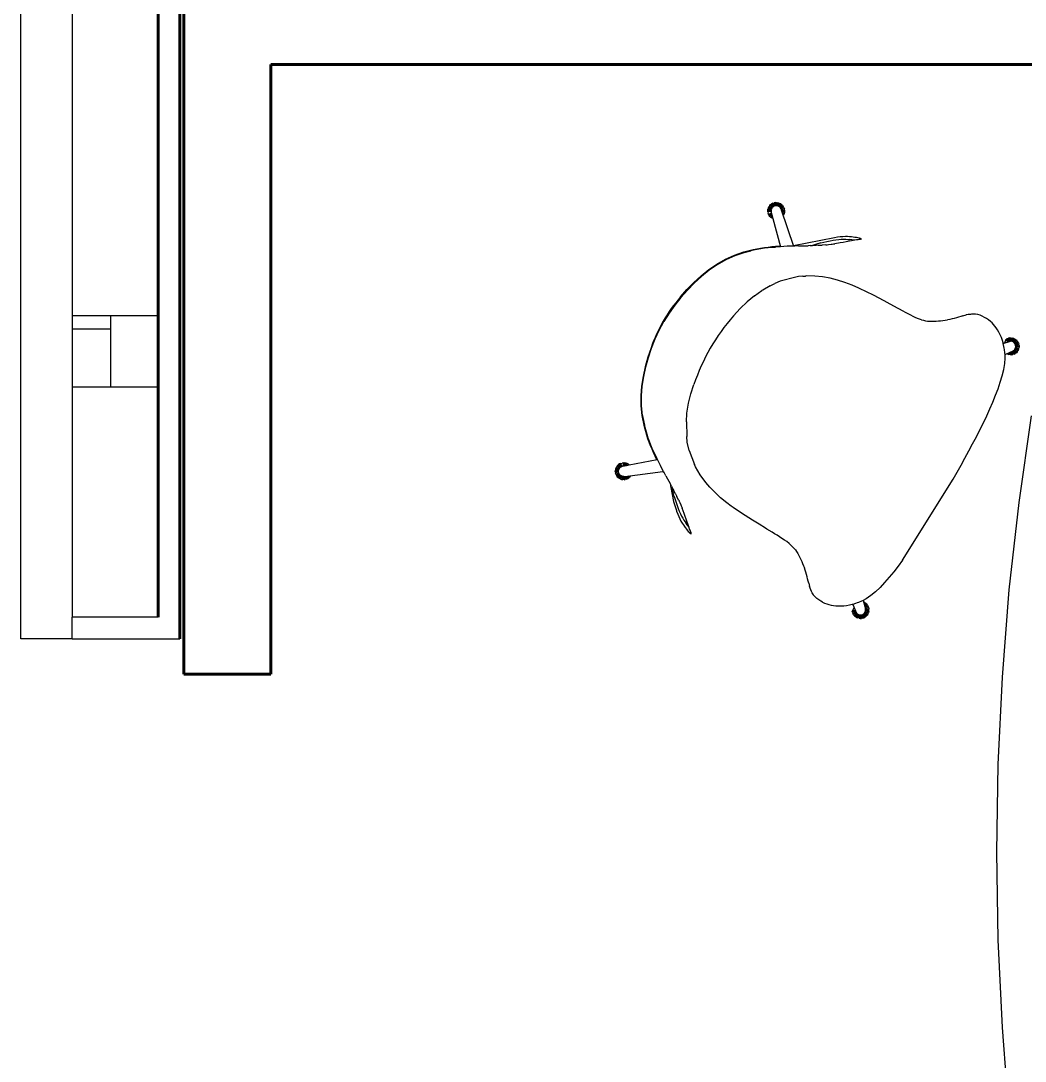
# Model space of a CAD drawing. Header units: metres. Extents: x 54.3 to 102.1, y 17 to 45.8.
# Drawn here: x 60.29 to 62.021, y 27.638 to 29.43 of the extents above; entities that cross this region are included whole.
import ezdxf

# ---------------------------------------------------------------- set-up
doc = ezdxf.new("R2010")
doc.units = ezdxf.units.M
doc.layers.add('A-WALL', color=6, linetype='Continuous', lineweight=60)

msp = doc.modelspace()

# ---------------------------------------------------------------- linework, layer by layer
for p, q in [((60.2902, 28.3657), (60.2902, 31.1703)), ((60.379, 30.664), (60.379, 28.9215)), ((61.5806, 29.1116), (61.5821, 29.1132)), ((61.5821, 29.1132), (61.584, 29.1146)), ((61.5859, 29.1091), (61.5821, 29.1132)), ((61.586, 29.1157), (61.584, 29.1146)), ((61.587, 29.1099), (61.584, 29.1146)), ((61.586, 29.1157), (61.5881, 29.1165)), ((61.5882, 29.1106), (61.586, 29.1157)), ((61.5903, 29.1169), (61.5881, 29.1165)), ((61.5895, 29.1111), (61.5881, 29.1165)), ((61.5903, 29.1169), (61.5926, 29.1169)), ((61.5909, 29.1113), (61.5903, 29.1169)), ((61.5923, 29.1114), (61.5926, 29.1169)), ((61.5926, 29.1169), (61.5949, 29.1166)), ((61.5937, 29.1112), (61.5949, 29.1166)), ((61.5971, 29.116), (61.5949, 29.1166)), ((61.595, 29.1108), (61.5971, 29.116)), ((61.5991, 29.115), (61.5963, 29.1102)), ((61.5971, 29.116), (61.5991, 29.115)), ((61.5975, 29.1094), (61.601, 29.1137)), ((61.5985, 29.1084), (61.6026, 29.1122)), ((61.601, 29.1137), (61.5991, 29.115)), ((61.601, 29.1137), (61.6026, 29.1122)), ((61.6026, 29.1122), (61.604, 29.1103)), ((61.5774, 29.1032), (61.5777, 29.1055)), ((61.5774, 29.1009), (61.5774, 29.1032)), ((61.5829, 29.1029), (61.5774, 29.1032)), ((61.583, 29.1015), (61.5774, 29.1009)), ((61.5774, 29.1009), (61.5778, 29.0987)), ((61.5783, 29.1076), (61.5777, 29.1055)), ((61.5831, 29.1043), (61.5777, 29.1055)), ((61.5786, 29.0965), (61.5778, 29.0987)), ((61.5783, 29.1076), (61.5793, 29.1097)), ((61.5835, 29.1056), (61.5783, 29.1076)), ((61.5835, 29.0987), (61.5786, 29.0965)), ((61.5786, 29.0965), (61.5797, 29.0945)), ((61.5806, 29.1116), (61.5793, 29.1097)), ((61.5841, 29.1069), (61.5793, 29.1097)), ((61.5839, 29.0973), (61.5797, 29.0945)), ((61.5811, 29.0927), (61.5797, 29.0945)), ((61.5849, 29.1081), (61.5806, 29.1116)), ((61.5843, 29.0957), (61.5811, 29.0927)), ((61.5831, 29.1043), (61.5829, 29.1029)), ((61.5829, 29.1029), (61.5829, 29.1024)), ((61.5829, 29.1024), (61.5829, 29.1018)), ((61.5829, 29.1018), (61.5829, 29.1018)), ((61.5829, 29.1018), (61.583, 29.1016)), ((61.583, 29.1015), (61.583, 29.1016)), ((61.583, 29.1015), (61.583, 29.1015)), ((61.583, 29.1015), (61.583, 29.1011)), ((61.583, 29.1008), (61.583, 29.1011)), ((61.5831, 29.1005), (61.583, 29.1008)), ((61.5832, 29.1048), (61.5831, 29.1043)), ((61.5832, 29.1001), (61.5831, 29.1005)), ((61.5835, 29.1056), (61.5832, 29.1048)), ((61.5832, 29.1001), (61.5832, 29.0998)), ((61.5832, 29.0998), (61.5835, 29.0987)), ((61.5841, 29.1069), (61.5835, 29.1056)), ((61.5835, 29.0987), (61.5839, 29.0973)), ((61.5839, 29.0973), (61.5843, 29.0957)), ((61.5849, 29.1081), (61.5841, 29.1069)), ((61.5843, 29.0957), (61.5849, 29.0938)), ((61.5855, 29.1088), (61.5849, 29.1081)), ((61.5859, 29.1091), (61.5855, 29.1088)), ((61.587, 29.1099), (61.5859, 29.1091)), ((61.5874, 29.1102), (61.587, 29.1099)), ((61.5882, 29.1106), (61.5874, 29.1102)), ((61.5895, 29.1111), (61.5882, 29.1106)), ((61.5909, 29.1113), (61.5895, 29.1111)), ((61.5919, 29.1114), (61.5909, 29.1113)), ((61.5923, 29.1114), (61.5919, 29.1114)), ((61.5937, 29.1112), (61.5923, 29.1114)), ((61.5942, 29.1111), (61.5937, 29.1112)), ((61.595, 29.1108), (61.5942, 29.1111)), ((61.5963, 29.1102), (61.595, 29.1108)), ((61.5975, 29.1094), (61.5963, 29.1102)), ((61.5982, 29.1088), (61.5975, 29.1094)), ((61.5985, 29.1084), (61.5982, 29.1088)), ((61.5993, 29.1074), (61.5985, 29.1084)), ((61.5993, 29.1073), (61.604, 29.1103)), ((61.5993, 29.1073), (61.5993, 29.1074)), ((61.5994, 29.1072), (61.5993, 29.1073)), ((61.5993, 29.1073), (61.5993, 29.1073)), ((61.5994, 29.1072), (61.5995, 29.1071)), ((61.5997, 29.1069), (61.5995, 29.1071)), ((61.5997, 29.1066), (61.5997, 29.1069)), ((61.5997, 29.1066), (61.5998, 29.1066)), ((61.5998, 29.1065), (61.5998, 29.1066)), ((61.5998, 29.1064), (61.5998, 29.1065)), ((61.6, 29.1063), (61.5998, 29.1064)), ((61.6, 29.1061), (61.6051, 29.1083)), ((61.6, 29.1062), (61.6, 29.1063)), ((61.6, 29.1062), (61.6, 29.1061)), ((61.6, 29.1061), (61.6001, 29.106)), ((61.6001, 29.106), (61.6002, 29.1058)), ((61.6003, 29.1056), (61.6002, 29.1058)), ((61.6003, 29.1056), (61.6004, 29.1053)), ((61.6004, 29.1053), (61.6005, 29.105)), ((61.6005, 29.1048), (61.6059, 29.1062)), ((61.6005, 29.105), (61.6005, 29.1048)), ((61.6005, 29.1048), (61.6005, 29.1047)), ((61.6005, 29.1047), (61.6006, 29.1044)), ((61.6006, 29.1044), (61.6006, 29.1044)), ((61.6006, 29.1044), (61.6217, 29.0419)), ((61.601, 29.1034), (61.6063, 29.104)), ((61.6015, 29.1019), (61.6063, 29.1017)), ((61.602, 29.1003), (61.6061, 29.0994)), ((61.6027, 29.0983), (61.6054, 29.0972)), ((61.6036, 29.0957), (61.6044, 29.0952)), ((61.6051, 29.1083), (61.604, 29.1103)), ((61.6054, 29.0972), (61.6044, 29.0952)), ((61.6051, 29.1083), (61.6059, 29.1062)), ((61.6054, 29.0972), (61.6061, 29.0994)), ((61.6063, 29.104), (61.6059, 29.1062)), ((61.6063, 29.1017), (61.6061, 29.0994)), ((61.6063, 29.104), (61.6063, 29.1017)), ((61.5827, 29.0912), (61.5811, 29.0927)), ((61.5849, 29.0938), (61.5827, 29.0912)), ((61.5846, 29.0899), (61.5827, 29.0912)), ((61.5846, 29.0899), (61.5855, 29.0914)), ((61.5861, 29.0892), (61.5846, 29.0899)), ((61.5849, 29.0938), (61.5855, 29.0914)), ((61.5855, 29.0914), (61.5861, 29.0892)), ((61.5861, 29.0892), (61.599, 29.0408)), ((61.7023, 29.0581), (61.7068, 29.0586)), ((61.7068, 29.0586), (61.711, 29.0588)), ((61.711, 29.0588), (61.7148, 29.0588)), ((61.7148, 29.0588), (61.7183, 29.0585)), ((61.7183, 29.0585), (61.7216, 29.0582)), ((61.5779, 29.0402), (61.5843, 29.0409)), ((61.5843, 29.0409), (61.5908, 29.0415)), ((61.5908, 29.0415), (61.5987, 29.0421)), ((61.5973, 29.0407), (61.5908, 29.0398)), ((61.599, 29.0408), (61.5973, 29.0407)), ((61.6105, 29.0415), (61.599, 29.0408)), ((61.6171, 29.0417), (61.6105, 29.0415)), ((61.6217, 29.0419), (61.6171, 29.0417)), ((61.6214, 29.0429), (61.6925, 29.0567)), ((61.6237, 29.0419), (61.6217, 29.0419)), ((61.6303, 29.0421), (61.6237, 29.0419)), ((61.6303, 29.0421), (61.6434, 29.0424)), ((61.6434, 29.0424), (61.647, 29.0425)), ((61.6469, 29.0425), (61.647, 29.0425)), ((61.6504, 29.0426), (61.647, 29.0425)), ((61.6504, 29.0426), (61.6544, 29.0428)), ((61.6593, 29.0447), (61.6544, 29.0428)), ((61.6573, 29.0429), (61.6544, 29.0428)), ((61.6607, 29.0431), (61.6573, 29.0429)), ((61.6685, 29.0474), (61.6593, 29.0447)), ((61.6641, 29.0432), (61.6607, 29.0431)), ((61.6641, 29.0432), (61.671, 29.0436)), ((61.6685, 29.0474), (61.674, 29.0486)), ((61.6776, 29.0441), (61.671, 29.0436)), ((61.674, 29.0486), (61.6793, 29.0498)), ((61.6776, 29.0441), (61.6798, 29.0443)), ((61.6793, 29.0498), (61.6846, 29.0508)), ((61.6798, 29.0443), (61.682, 29.0445)), ((61.682, 29.0445), (61.6863, 29.045)), ((61.6846, 29.0508), (61.6898, 29.0518)), ((61.6863, 29.045), (61.6884, 29.0452)), ((61.6884, 29.0452), (61.6906, 29.0455)), ((61.6898, 29.0518), (61.6948, 29.0526)), ((61.6906, 29.0455), (61.6927, 29.0458)), ((61.6925, 29.0567), (61.6976, 29.0576)), ((61.7023, 29.0472), (61.6927, 29.0458)), ((61.6948, 29.0526), (61.6995, 29.0531)), ((61.6976, 29.0576), (61.7023, 29.0581)), ((61.6995, 29.0531), (61.704, 29.0535)), ((61.7075, 29.0481), (61.7023, 29.0472)), ((61.704, 29.0535), (61.7082, 29.0537)), ((61.7125, 29.049), (61.7075, 29.0481)), ((61.7082, 29.0537), (61.712, 29.0536)), ((61.712, 29.0536), (61.7155, 29.0533)), ((61.7246, 29.0515), (61.7125, 29.049)), ((61.7155, 29.0533), (61.7187, 29.053)), ((61.7262, 29.052), (61.7187, 29.053)), ((61.7216, 29.0582), (61.7246, 29.0578)), ((61.7246, 29.0578), (61.7273, 29.0574)), ((61.7269, 29.0519), (61.7246, 29.0515)), ((61.7276, 29.0521), (61.7269, 29.0519)), ((61.7273, 29.0574), (61.73, 29.0571)), ((61.7302, 29.0525), (61.7276, 29.0521)), ((61.73, 29.0571), (61.7324, 29.0567)), ((61.7324, 29.0529), (61.7302, 29.0525)), ((61.7324, 29.0567), (61.7345, 29.0562)), ((61.734, 29.0531), (61.7324, 29.0529)), ((61.7354, 29.0533), (61.734, 29.0531)), ((61.7345, 29.0562), (61.7363, 29.0557)), ((61.7365, 29.0534), (61.7354, 29.0533)), ((61.7363, 29.0557), (61.7376, 29.0552)), ((61.7369, 29.0535), (61.7365, 29.0534)), ((61.7373, 29.0536), (61.7369, 29.0535)), ((61.738, 29.0537), (61.7373, 29.0536)), ((61.7376, 29.0552), (61.7383, 29.0546)), ((61.7384, 29.054), (61.738, 29.0537)), ((61.7383, 29.0546), (61.7386, 29.0542)), ((61.7386, 29.0542), (61.7384, 29.054)), ((61.5044, 29.0193), (61.5199, 29.0262)), ((61.5203, 29.0249), (61.5049, 29.0181)), ((61.5199, 29.0262), (61.5359, 29.0318)), ((61.5363, 29.0305), (61.5203, 29.0249)), ((61.5359, 29.0318), (61.5523, 29.036)), ((61.548, 29.0335), (61.5363, 29.0305)), ((61.5363, 29.0306), (61.5368, 29.0308)), ((61.5368, 29.0308), (61.548, 29.0335)), ((61.5526, 29.0347), (61.548, 29.0335)), ((61.5523, 29.036), (61.5587, 29.0372)), ((61.5589, 29.036), (61.5526, 29.0347)), ((61.5587, 29.0372), (61.565, 29.0384)), ((61.5653, 29.0371), (61.5589, 29.036)), ((61.565, 29.0384), (61.5714, 29.0394)), ((61.5716, 29.0381), (61.5653, 29.0371)), ((61.5714, 29.0394), (61.5779, 29.0402)), ((61.578, 29.0389), (61.5716, 29.0381)), ((61.5844, 29.0396), (61.578, 29.0389)), ((61.5895, 29.0397), (61.5844, 29.0396)), ((61.5908, 29.0398), (61.5895, 29.0397)), ((61.4756, 29.0013), (61.4897, 29.0108)), ((61.4902, 29.0097), (61.4762, 29.0003)), ((61.4897, 29.0108), (61.5044, 29.0193)), ((61.5049, 29.0181), (61.4902, 29.0097)), ((61.4499, 28.9791), (61.4624, 28.9906)), ((61.4631, 28.9897), (61.4506, 28.9782)), ((61.4624, 28.9906), (61.4756, 29.0013)), ((61.4762, 29.0003), (61.4631, 28.9897)), ((61.6255, 28.9886), (61.5986, 28.9812)), ((61.6304, 28.9896), (61.6255, 28.9886)), ((61.638, 28.99), (61.6304, 28.9896)), ((61.638, 28.99), (61.6426, 28.9903)), ((61.6443, 28.9904), (61.6426, 28.9903)), ((61.6585, 28.9901), (61.6443, 28.9904)), ((61.6715, 28.9887), (61.6585, 28.9901)), ((61.6847, 28.9864), (61.6715, 28.9887)), ((61.4381, 28.9669), (61.4499, 28.9791)), ((61.4506, 28.9782), (61.4388, 28.9661)), ((61.5814, 28.9733), (61.5689, 28.9662)), ((61.5814, 28.9733), (61.5897, 28.9772)), ((61.5986, 28.9812), (61.5897, 28.9772)), ((61.6977, 28.9833), (61.6847, 28.9864)), ((61.7103, 28.9794), (61.6977, 28.9833)), ((61.723, 28.9745), (61.7103, 28.9794)), ((61.7343, 28.9696), (61.723, 28.9745)), ((61.7354, 28.9691), (61.7343, 28.9696)), ((61.7475, 28.9633), (61.7354, 28.9691)), ((61.4276, 28.9535), (61.417, 28.9404)), ((61.4268, 28.9542), (61.4381, 28.9669)), ((61.4388, 28.9661), (61.4276, 28.9535)), ((61.5544, 28.9563), (61.5418, 28.946)), ((61.5544, 28.9563), (61.5673, 28.9651)), ((61.5689, 28.9662), (61.5673, 28.9651)), ((61.7594, 28.9573), (61.7475, 28.9633)), ((61.7779, 28.9475), (61.7594, 28.9573)), ((61.417, 28.9404), (61.4073, 28.9265)), ((61.5295, 28.9342), (61.5181, 28.9216)), ((61.5418, 28.946), (61.5295, 28.9342)), ((61.7829, 28.9448), (61.7779, 28.9475)), ((61.7945, 28.9385), (61.7829, 28.9448)), ((61.8104, 28.9299), (61.7945, 28.9385)), ((60.4456, 28.9215), (60.379, 28.9215)), ((60.379, 28.9215), (60.379, 28.8993)), ((60.527, 28.9215), (60.4456, 28.9215)), ((60.4456, 28.8993), (60.4456, 28.9215)), ((60.4456, 28.7992), (60.4456, 28.9215)), ((60.4456, 28.7992), (60.4456, 28.9215)), ((60.4456, 28.7992), (60.4456, 28.9215)), ((61.4073, 28.9265), (61.3983, 28.9122)), ((61.8149, 28.9275), (61.8104, 28.9299)), ((61.8193, 28.9251), (61.8149, 28.9275)), ((61.8237, 28.9228), (61.8193, 28.9251)), ((61.8281, 28.9206), (61.8237, 28.9228)), ((61.8326, 28.9185), (61.8281, 28.9206)), ((61.8373, 28.9166), (61.8326, 28.9185)), ((61.8421, 28.915), (61.8373, 28.9166)), ((61.8909, 28.9155), (61.8869, 28.9148)), ((61.8948, 28.9164), (61.8909, 28.9155)), ((61.8987, 28.9173), (61.8948, 28.9164)), ((61.9025, 28.9183), (61.8987, 28.9173)), ((61.9062, 28.9194), (61.9025, 28.9183)), ((61.9099, 28.9205), (61.9062, 28.9194)), ((61.9135, 28.9216), (61.9099, 28.9205)), ((61.9135, 28.9216), (61.9192, 28.9233)), ((61.9197, 28.9234), (61.9192, 28.9233)), ((61.9226, 28.9238), (61.9197, 28.9234)), ((61.9255, 28.9242), (61.9226, 28.9238)), ((61.9269, 28.9243), (61.9255, 28.9242)), ((61.9281, 28.9244), (61.9269, 28.9243)), ((61.9307, 28.9246), (61.9281, 28.9244)), ((61.9348, 28.9245), (61.9307, 28.9246)), ((61.9354, 28.9245), (61.9348, 28.9245)), ((61.9393, 28.9239), (61.9354, 28.9245)), ((61.9432, 28.9228), (61.9393, 28.9239)), ((61.947, 28.921), (61.9432, 28.9228)), ((61.9508, 28.9191), (61.947, 28.921)), ((61.9543, 28.917), (61.9508, 28.9191)), ((61.9577, 28.9146), (61.9543, 28.917)), ((60.379, 28.8993), (60.379, 28.7992)), ((60.379, 28.8993), (60.4456, 28.8993)), ((60.4456, 28.7992), (60.4456, 28.8993)), ((61.3833, 28.8819), (61.3904, 28.8973)), ((61.3904, 28.8973), (61.3983, 28.9122)), ((61.8421, 28.915), (61.8454, 28.9141)), ((61.8454, 28.9141), (61.8488, 28.9134)), ((61.8488, 28.9134), (61.8523, 28.9128)), ((61.8523, 28.9128), (61.856, 28.9125)), ((61.856, 28.9125), (61.8597, 28.9124)), ((61.8597, 28.9124), (61.8635, 28.9124)), ((61.8635, 28.9124), (61.8674, 28.9126)), ((61.8674, 28.9126), (61.8713, 28.9129)), ((61.8713, 28.9129), (61.8752, 28.9133)), ((61.8752, 28.9133), (61.8791, 28.9137)), ((61.8791, 28.9137), (61.883, 28.9142)), ((61.883, 28.9142), (61.8869, 28.9148)), ((61.9608, 28.9121), (61.9577, 28.9146)), ((61.9637, 28.9095), (61.9608, 28.9121)), ((61.9663, 28.9067), (61.9637, 28.9095)), ((61.9687, 28.9039), (61.9663, 28.9067)), ((61.971, 28.9009), (61.9687, 28.9039)), ((61.9732, 28.8978), (61.971, 28.9009)), ((61.9756, 28.8935), (61.9732, 28.8978)), ((61.3772, 28.8662), (61.3833, 28.8819)), ((61.9799, 28.8843), (61.9756, 28.8935)), ((61.9815, 28.8793), (61.9799, 28.8843)), ((61.9827, 28.8751), (61.9815, 28.8793)), ((61.9855, 28.875), (61.988, 28.8813)), ((61.99, 28.8824), (61.988, 28.8813)), ((61.991, 28.8767), (61.988, 28.8813)), ((61.99, 28.8824), (61.9922, 28.8832)), ((61.9924, 28.8771), (61.99, 28.8824)), ((61.9944, 28.8836), (61.9922, 28.8832)), ((61.9937, 28.8775), (61.9922, 28.8832)), ((61.9944, 28.8836), (61.9967, 28.8836)), ((61.995, 28.8779), (61.9944, 28.8836)), ((61.9964, 28.878), (61.9967, 28.8836)), ((61.9967, 28.8836), (61.9989, 28.8833)), ((61.9978, 28.8778), (61.9989, 28.8833)), ((62.0011, 28.8827), (61.9989, 28.8833)), ((61.9991, 28.8773), (62.0011, 28.8827)), ((62.0032, 28.8817), (62.0003, 28.8767)), ((62.0011, 28.8827), (62.0032, 28.8817)), ((62.0014, 28.8759), (62.0051, 28.8804)), ((62.0051, 28.8804), (62.0032, 28.8817)), ((62.0051, 28.8804), (62.0067, 28.8788)), ((61.3762, 28.8665), (61.3708, 28.8504)), ((61.3719, 28.8501), (61.3772, 28.8662)), ((61.983, 28.8742), (61.9827, 28.8751)), ((61.983, 28.8742), (61.9956, 28.878)), ((61.9842, 28.869), (61.983, 28.8742)), ((61.9847, 28.8661), (61.9842, 28.869)), ((61.9852, 28.8636), (61.9847, 28.8661)), ((61.9859, 28.8581), (61.9852, 28.8636)), ((61.9861, 28.8551), (61.9999, 28.8613)), ((62.0007, 28.8618), (62.0038, 28.857)), ((62.0017, 28.8627), (62.0056, 28.8583)), ((62.0023, 28.8749), (62.0067, 28.8788)), ((62.0026, 28.8637), (62.0072, 28.86)), ((62.0031, 28.8738), (62.0081, 28.877)), ((62.0034, 28.8648), (62.0085, 28.8619)), ((62.0038, 28.8726), (62.0092, 28.875)), ((62.0039, 28.8661), (62.0095, 28.8639)), ((62.0042, 28.8713), (62.0099, 28.8729)), ((62.0043, 28.8674), (62.0101, 28.8661)), ((62.0044, 28.87), (62.0104, 28.8707)), ((62.0045, 28.8687), (62.0104, 28.8684)), ((62.0067, 28.8788), (62.0081, 28.877)), ((62.0072, 28.86), (62.0085, 28.8619)), ((62.0092, 28.875), (62.0081, 28.877)), ((62.0095, 28.8639), (62.0085, 28.8619)), ((62.0092, 28.875), (62.0099, 28.8729)), ((62.0095, 28.8639), (62.0101, 28.8661)), ((62.0104, 28.8707), (62.0099, 28.8729)), ((62.0104, 28.8684), (62.0101, 28.8661)), ((62.0104, 28.8707), (62.0104, 28.8684)), ((61.3708, 28.8504), (61.3662, 28.834)), ((61.3673, 28.8339), (61.3719, 28.8501)), ((61.9856, 28.8395), (61.9863, 28.8491)), ((61.9861, 28.8551), (61.9859, 28.8581)), ((61.9863, 28.8491), (61.9861, 28.8551)), ((61.9907, 28.8556), (61.989, 28.8564)), ((61.9907, 28.8556), (61.9914, 28.8574)), ((61.9907, 28.8556), (61.9929, 28.8549)), ((61.9937, 28.8585), (61.9929, 28.8549)), ((61.9952, 28.8546), (61.9929, 28.8549)), ((61.9954, 28.8593), (61.9952, 28.8546)), ((61.9974, 28.8547), (61.9952, 28.8546)), ((61.9969, 28.86), (61.9974, 28.8547)), ((61.9974, 28.8547), (61.9997, 28.8551)), ((61.9982, 28.8606), (61.9997, 28.8551)), ((61.9995, 28.8611), (62.0018, 28.8559)), ((62.0018, 28.8559), (61.9997, 28.8551)), ((62.0018, 28.8559), (62.0038, 28.857)), ((62.0056, 28.8583), (62.0038, 28.857)), ((62.0072, 28.86), (62.0056, 28.8583)), ((61.3662, 28.834), (61.3624, 28.8175)), ((61.3636, 28.8174), (61.3673, 28.8339)), ((61.9812, 28.8186), (61.9839, 28.8293)), ((61.9839, 28.8293), (61.9856, 28.8395)), ((61.3624, 28.8175), (61.3598, 28.8007)), ((61.361, 28.8007), (61.3636, 28.8174)), ((61.9741, 28.7963), (61.978, 28.8076)), ((61.978, 28.8076), (61.9812, 28.8186)), ((60.379, 28.7992), (60.379, 28.4027)), ((60.4456, 28.7992), (60.379, 28.7992)), ((60.527, 28.7992), (60.4456, 28.7992)), ((61.3598, 28.8007), (61.3586, 28.7838)), ((61.3598, 28.7838), (61.361, 28.8007)), ((61.4448, 28.7876), (61.4501, 28.8038)), ((61.9698, 28.7849), (61.9741, 28.7963)), ((61.3586, 28.7838), (61.3586, 28.7668)), ((61.3599, 28.7669), (61.3598, 28.7838)), ((61.4407, 28.7711), (61.4448, 28.7876)), ((61.9599, 28.7615), (61.965, 28.7733)), ((61.965, 28.7733), (61.9698, 28.7849)), ((61.3586, 28.7668), (61.3604, 28.7499)), ((61.3617, 28.7502), (61.3599, 28.7669)), ((61.437, 28.7395), (61.438, 28.7543)), ((61.438, 28.7543), (61.4407, 28.7711)), ((61.9546, 28.7497), (61.9599, 28.7615)), ((61.3604, 28.7499), (61.3635, 28.7333)), ((61.3615, 28.7501), (61.3616, 28.7495)), ((61.3616, 28.7495), (61.3648, 28.7335)), ((61.3648, 28.7336), (61.3617, 28.7502)), ((61.437, 28.7395), (61.4377, 28.7139)), ((61.9429, 28.7256), (61.9489, 28.7377)), ((61.9489, 28.7377), (61.9546, 28.7497)), ((62.0313, 28.7495), (62.0097, 28.6001)), ((61.3635, 28.7333), (61.3681, 28.7169)), ((61.3693, 28.7173), (61.3648, 28.7336)), ((61.9367, 28.7134), (61.9429, 28.7256)), ((61.3681, 28.7169), (61.3702, 28.7108)), ((61.3714, 28.7112), (61.3693, 28.7173)), ((61.3702, 28.7108), (61.3724, 28.7047)), ((61.3736, 28.7052), (61.3714, 28.7112)), ((61.3724, 28.7047), (61.3747, 28.6987)), ((61.3759, 28.6992), (61.3736, 28.7052)), ((61.4387, 28.7042), (61.4377, 28.7139)), ((61.4417, 28.6901), (61.4387, 28.7042)), ((61.9237, 28.6891), (61.9303, 28.7013)), ((61.9303, 28.7013), (61.9367, 28.7134)), ((61.3747, 28.6987), (61.3773, 28.6927)), ((61.3784, 28.6933), (61.3759, 28.6992)), ((61.3773, 28.6927), (61.3799, 28.6868)), ((61.381, 28.6873), (61.3784, 28.6933)), ((61.3799, 28.6868), (61.3826, 28.6809)), ((61.3841, 28.6817), (61.381, 28.6873)), ((61.4417, 28.6901), (61.4508, 28.6657)), ((61.9171, 28.6769), (61.9237, 28.6891)), ((61.3185, 28.664), (61.3202, 28.6655)), ((61.3221, 28.6668), (61.3202, 28.6655)), ((61.3236, 28.6611), (61.3202, 28.6655)), ((61.3241, 28.6677), (61.3221, 28.6668)), ((61.3248, 28.6619), (61.3221, 28.6668)), ((61.3241, 28.6677), (61.3263, 28.6683)), ((61.326, 28.6625), (61.3241, 28.6677)), ((61.3286, 28.6686), (61.3263, 28.6683)), ((61.3286, 28.6686), (61.3309, 28.6685)), ((61.3288, 28.6632), (61.3286, 28.6686)), ((61.3303, 28.6635), (61.3309, 28.6685)), ((61.3331, 28.668), (61.3309, 28.6685)), ((61.3319, 28.6638), (61.3331, 28.668)), ((61.3352, 28.6672), (61.3331, 28.668)), ((61.3338, 28.6642), (61.3352, 28.6672)), ((61.3338, 28.6642), (61.3362, 28.6646)), ((61.3372, 28.6661), (61.3352, 28.6672)), ((61.3372, 28.6661), (61.3362, 28.6646)), ((61.3362, 28.6646), (61.3385, 28.6651)), ((61.3385, 28.6651), (61.3372, 28.6661)), ((61.3385, 28.6651), (61.387, 28.6745)), ((61.3826, 28.6809), (61.3858, 28.6742)), ((61.3844, 28.6808), (61.384, 28.6817)), ((61.3844, 28.6808), (61.3841, 28.6817)), ((61.3845, 28.6807), (61.3844, 28.6808)), ((61.3865, 28.6756), (61.3845, 28.6807)), ((61.3872, 28.6741), (61.3865, 28.6756)), ((61.3924, 28.6638), (61.3872, 28.6741)), ((61.4528, 28.6616), (61.4508, 28.6657)), ((61.9037, 28.6526), (61.9104, 28.6647)), ((61.9104, 28.6647), (61.9171, 28.6769)), ((61.3146, 28.6536), (61.3147, 28.6559)), ((61.3202, 28.6538), (61.3146, 28.6536)), ((61.3146, 28.6536), (61.3148, 28.6513)), ((61.3151, 28.6581), (61.3147, 28.6559)), ((61.3202, 28.6552), (61.3147, 28.6559)), ((61.3202, 28.6524), (61.3148, 28.6513)), ((61.3154, 28.6491), (61.3148, 28.6513)), ((61.3159, 28.6602), (61.3151, 28.6581)), ((61.3205, 28.6566), (61.3151, 28.6581)), ((61.3207, 28.651), (61.3154, 28.6491)), ((61.3154, 28.6491), (61.3164, 28.6471)), ((61.3159, 28.6602), (61.3171, 28.6622)), ((61.321, 28.6579), (61.3159, 28.6602)), ((61.3213, 28.6498), (61.3164, 28.6471)), ((61.3164, 28.6471), (61.3176, 28.6452)), ((61.3185, 28.664), (61.3171, 28.6622)), ((61.3216, 28.6591), (61.3171, 28.6622)), ((61.322, 28.6486), (61.3176, 28.6452)), ((61.3226, 28.6602), (61.3185, 28.664)), ((61.323, 28.6476), (61.3192, 28.6435)), ((61.3201, 28.6547), (61.3202, 28.6552)), ((61.3202, 28.6538), (61.3201, 28.6547)), ((61.3202, 28.6552), (61.3205, 28.6566)), ((61.3202, 28.6524), (61.3202, 28.6538)), ((61.3207, 28.651), (61.3202, 28.6524)), ((61.3205, 28.6566), (61.3206, 28.657)), ((61.3206, 28.657), (61.321, 28.6579)), ((61.321, 28.6502), (61.3207, 28.651)), ((61.321, 28.6579), (61.3216, 28.6591)), ((61.3213, 28.6498), (61.321, 28.6502)), ((61.321, 28.6421), (61.3241, 28.6467)), ((61.322, 28.6486), (61.3213, 28.6498)), ((61.3216, 28.6591), (61.3226, 28.6602)), ((61.3223, 28.6482), (61.322, 28.6486)), ((61.323, 28.6476), (61.3223, 28.6482)), ((61.3226, 28.6602), (61.3232, 28.6609)), ((61.3241, 28.6467), (61.323, 28.6476)), ((61.3232, 28.6609), (61.3236, 28.6611)), ((61.3236, 28.6611), (61.3248, 28.6619)), ((61.3253, 28.646), (61.3241, 28.6467)), ((61.3248, 28.6619), (61.3252, 28.6622)), ((61.3252, 28.6622), (61.3257, 28.6624)), ((61.3258, 28.6624), (61.3257, 28.6624)), ((61.3258, 28.6624), (61.326, 28.6624)), ((61.326, 28.6625), (61.3264, 28.6627)), ((61.326, 28.6625), (61.326, 28.6624)), ((61.326, 28.6625), (61.326, 28.6625)), ((61.3267, 28.6627), (61.3264, 28.6627)), ((61.327, 28.6628), (61.3267, 28.6627)), ((61.3274, 28.6629), (61.327, 28.6628)), ((61.3274, 28.6629), (61.3277, 28.663)), ((61.3277, 28.663), (61.3288, 28.6632)), ((61.3288, 28.6632), (61.3303, 28.6635)), ((61.3303, 28.6635), (61.3319, 28.6638)), ((61.3312, 28.6453), (61.3966, 28.6537)), ((61.3319, 28.6638), (61.3338, 28.6642)), ((61.3403, 28.6465), (61.3411, 28.646)), ((61.3955, 28.658), (61.3924, 28.6638)), ((61.3977, 28.6539), (61.3955, 28.658)), ((61.3986, 28.6522), (61.3977, 28.6539)), ((61.4018, 28.6464), (61.3986, 28.6522)), ((61.4018, 28.6464), (61.4098, 28.6317)), ((61.461, 28.6479), (61.4528, 28.6616)), ((61.4708, 28.6349), (61.461, 28.6479)), ((61.8968, 28.6404), (61.9037, 28.6526)), ((61.3192, 28.6435), (61.3176, 28.6452)), ((61.3192, 28.6435), (61.321, 28.6421)), ((61.3229, 28.6409), (61.321, 28.6421)), ((61.3253, 28.646), (61.3229, 28.6409)), ((61.3229, 28.6409), (61.3251, 28.6401)), ((61.3266, 28.6455), (61.3251, 28.6401)), ((61.3251, 28.6401), (61.3273, 28.6397)), ((61.3261, 28.6456), (61.3253, 28.646)), ((61.3266, 28.6455), (61.3261, 28.6456)), ((61.3279, 28.6453), (61.3266, 28.6455)), ((61.328, 28.6452), (61.3273, 28.6397)), ((61.3296, 28.6396), (61.3273, 28.6397)), ((61.328, 28.6452), (61.3279, 28.6453)), ((61.3281, 28.6453), (61.328, 28.6452)), ((61.328, 28.6452), (61.328, 28.6452)), ((61.3281, 28.6453), (61.3283, 28.6452)), ((61.3284, 28.6451), (61.3283, 28.6452)), ((61.3288, 28.6452), (61.3284, 28.6451)), ((61.3288, 28.6452), (61.3288, 28.6452)), ((61.3289, 28.6451), (61.3288, 28.6452)), ((61.329, 28.6452), (61.3289, 28.6451)), ((61.3292, 28.6451), (61.329, 28.6452)), ((61.3293, 28.6451), (61.3292, 28.6451)), ((61.3293, 28.6451), (61.3294, 28.6451)), ((61.3294, 28.6451), (61.3295, 28.6451)), ((61.3294, 28.6451), (61.3296, 28.6396)), ((61.3295, 28.6451), (61.3297, 28.6451)), ((61.3296, 28.6396), (61.3318, 28.6398)), ((61.33, 28.6451), (61.3297, 28.6451)), ((61.33, 28.6451), (61.3302, 28.6452)), ((61.3302, 28.6452), (61.3305, 28.6452)), ((61.3305, 28.6452), (61.3308, 28.6453)), ((61.3308, 28.6453), (61.3309, 28.6453)), ((61.3308, 28.6453), (61.3318, 28.6398)), ((61.3309, 28.6453), (61.3312, 28.6454)), ((61.3312, 28.6454), (61.3312, 28.6453)), ((61.334, 28.6404), (61.3318, 28.6398)), ((61.3322, 28.6455), (61.334, 28.6404)), ((61.3337, 28.6457), (61.3361, 28.6414)), ((61.334, 28.6404), (61.3361, 28.6414)), ((61.3355, 28.6459), (61.338, 28.6426)), ((61.3361, 28.6414), (61.338, 28.6426)), ((61.3376, 28.6462), (61.3397, 28.6442)), ((61.3397, 28.6442), (61.338, 28.6426)), ((61.3397, 28.6442), (61.3411, 28.646)), ((61.4098, 28.6317), (61.4099, 28.6292)), ((61.4114, 28.6287), (61.4098, 28.6317)), ((61.4099, 28.6292), (61.4101, 28.626)), ((61.4114, 28.6287), (61.4133, 28.6251)), ((61.4773, 28.627), (61.4708, 28.6349)), ((61.8096, 28.5012), (61.8968, 28.6404)), ((61.4101, 28.626), (61.4149, 28.6018)), ((61.414, 28.6199), (61.4133, 28.6251)), ((61.4146, 28.6226), (61.4133, 28.6251)), ((61.4163, 28.6106), (61.414, 28.6199)), ((61.4162, 28.6195), (61.4146, 28.6226)), ((61.4178, 28.6165), (61.4162, 28.6195)), ((61.4163, 28.6106), (61.418, 28.6053)), ((61.4178, 28.6165), (61.4208, 28.6104)), ((61.4864, 28.6174), (61.4773, 28.627)), ((61.4961, 28.6084), (61.4864, 28.6174)), ((61.4149, 28.6018), (61.4153, 28.6006)), ((61.4153, 28.6006), (61.4199, 28.5863)), ((61.418, 28.6053), (61.4197, 28.6001)), ((61.4197, 28.6001), (61.4214, 28.5949)), ((61.4237, 28.6044), (61.4208, 28.6104)), ((61.4214, 28.5949), (61.4231, 28.59)), ((61.4237, 28.6044), (61.4246, 28.6024)), ((61.4246, 28.6024), (61.4256, 28.6004)), ((61.4256, 28.6004), (61.4273, 28.5964)), ((61.4273, 28.5964), (61.4282, 28.5944)), ((61.4282, 28.5944), (61.429, 28.5925)), ((61.5067, 28.5999), (61.4961, 28.6084)), ((61.5143, 28.5942), (61.5067, 28.5999)), ((61.5175, 28.5918), (61.5143, 28.5942)), ((62.0097, 28.6001), (61.9929, 28.4502)), ((61.4199, 28.5863), (61.4203, 28.5852)), ((61.4203, 28.5852), (61.4221, 28.5804)), ((61.4221, 28.5804), (61.4239, 28.576)), ((61.4231, 28.59), (61.4249, 28.5853)), ((61.4239, 28.576), (61.4277, 28.5681)), ((61.4249, 28.5853), (61.4268, 28.5809)), ((61.4268, 28.5809), (61.4288, 28.5768)), ((61.4288, 28.5768), (61.4307, 28.5731)), ((61.429, 28.5925), (61.4298, 28.5905)), ((61.4334, 28.5815), (61.4298, 28.5905)), ((61.4352, 28.5765), (61.4334, 28.5815)), ((61.4369, 28.5717), (61.4352, 28.5765)), ((61.5286, 28.5842), (61.5175, 28.5918)), ((61.5385, 28.5778), (61.5286, 28.5842)), ((61.5511, 28.5699), (61.5385, 28.5778)), ((61.4277, 28.5681), (61.4297, 28.5648)), ((61.4297, 28.5648), (61.433, 28.5599)), ((61.4307, 28.5731), (61.4327, 28.5698)), ((61.4327, 28.5698), (61.4347, 28.5669)), ((61.433, 28.5599), (61.4335, 28.5593)), ((61.4335, 28.5593), (61.4353, 28.5568)), ((61.4347, 28.5669), (61.4366, 28.5643)), ((61.4353, 28.5568), (61.437, 28.5546)), ((61.4416, 28.5578), (61.4366, 28.5643)), ((61.4408, 28.56), (61.4369, 28.5717)), ((61.4416, 28.5578), (61.4408, 28.56)), ((61.4418, 28.5571), (61.4416, 28.5578)), ((61.4427, 28.5546), (61.4418, 28.5571)), ((61.5624, 28.5628), (61.5511, 28.5699)), ((61.5736, 28.5559), (61.5624, 28.5628)), ((61.437, 28.5546), (61.4387, 28.5525)), ((61.4387, 28.5525), (61.4402, 28.5506)), ((61.4402, 28.5506), (61.4417, 28.549)), ((61.4417, 28.549), (61.443, 28.5477)), ((61.4435, 28.5525), (61.4427, 28.5546)), ((61.443, 28.5477), (61.4441, 28.5469)), ((61.4441, 28.551), (61.4435, 28.5525)), ((61.4446, 28.5498), (61.4441, 28.551)), ((61.4441, 28.5469), (61.445, 28.5465)), ((61.4451, 28.5487), (61.4446, 28.5498)), ((61.445, 28.5465), (61.4455, 28.5465)), ((61.4452, 28.5483), (61.4451, 28.5487)), ((61.4454, 28.5479), (61.4452, 28.5483)), ((61.4453, 28.5486), (61.4453, 28.5486)), ((61.4456, 28.5473), (61.4454, 28.5479)), ((61.4455, 28.5465), (61.4456, 28.5468)), ((61.4456, 28.5468), (61.4456, 28.5473)), ((61.5757, 28.5546), (61.5736, 28.5559)), ((61.5848, 28.5491), (61.5757, 28.5546)), ((61.5891, 28.5464), (61.5848, 28.5491)), ((61.5933, 28.5438), (61.5891, 28.5464)), ((61.5976, 28.5412), (61.5933, 28.5438)), ((61.6018, 28.5385), (61.5976, 28.5412)), ((61.6059, 28.5357), (61.6018, 28.5385)), ((61.61, 28.5329), (61.6059, 28.5357)), ((61.6139, 28.5298), (61.61, 28.5329)), ((61.6178, 28.5265), (61.6139, 28.5298)), ((61.6178, 28.5265), (61.6202, 28.5241)), ((61.6202, 28.5241), (61.6225, 28.5215)), ((61.6225, 28.5215), (61.6248, 28.5187)), ((61.6248, 28.5187), (61.6269, 28.5157)), ((61.6269, 28.5157), (61.6289, 28.5125)), ((61.6289, 28.5125), (61.6307, 28.5092)), ((61.6307, 28.5092), (61.6325, 28.5058)), ((61.6325, 28.5058), (61.6342, 28.5023)), ((61.6342, 28.5023), (61.6358, 28.4987)), ((61.6358, 28.4987), (61.6374, 28.4951)), ((61.6374, 28.4951), (61.6389, 28.4914)), ((61.6389, 28.4914), (61.6404, 28.4878)), ((61.6417, 28.484), (61.6404, 28.4878)), ((61.802, 28.4909), (61.7943, 28.4809)), ((61.8096, 28.5012), (61.802, 28.4909)), ((61.6429, 28.4801), (61.6417, 28.484)), ((61.6441, 28.4763), (61.6429, 28.4801)), ((61.6451, 28.4725), (61.6441, 28.4763)), ((61.646, 28.4687), (61.6451, 28.4725)), ((61.6469, 28.465), (61.646, 28.4687)), ((61.7865, 28.4715), (61.7787, 28.4625)), ((61.7943, 28.4809), (61.7865, 28.4715)), ((61.6478, 28.4613), (61.6469, 28.465)), ((61.6478, 28.4613), (61.6492, 28.4555)), ((61.6515, 28.4497), (61.6492, 28.4555)), ((61.6526, 28.4473), (61.6515, 28.4497)), ((61.7708, 28.4542), (61.7629, 28.4465)), ((61.7787, 28.4625), (61.7708, 28.4542)), ((61.9929, 28.4502), (61.9809, 28.2997)), ((61.6538, 28.445), (61.6526, 28.4473)), ((61.6559, 28.4414), (61.6538, 28.445)), ((61.6562, 28.4409), (61.6559, 28.4414)), ((61.6587, 28.4378), (61.6562, 28.4409)), ((61.6594, 28.4372), (61.6587, 28.4378)), ((61.6616, 28.435), (61.6594, 28.4372)), ((61.6651, 28.4326), (61.6616, 28.435)), ((61.6685, 28.4303), (61.6651, 28.4326)), ((61.7416, 28.4318), (61.739, 28.4304)), ((61.7469, 28.4345), (61.7416, 28.4318)), ((61.7416, 28.4318), (61.7458, 28.4172)), ((61.7549, 28.44), (61.7469, 28.4345)), ((61.7629, 28.4465), (61.7549, 28.44)), ((61.6718, 28.4285), (61.6685, 28.4303)), ((61.6722, 28.4283), (61.6718, 28.4285)), ((61.6759, 28.4265), (61.6722, 28.4283)), ((61.6796, 28.4251), (61.6759, 28.4265)), ((61.6833, 28.4239), (61.6796, 28.4251)), ((61.687, 28.423), (61.6833, 28.4239)), ((61.6907, 28.4224), (61.687, 28.423)), ((61.6945, 28.4218), (61.6907, 28.4224)), ((61.6983, 28.4216), (61.6945, 28.4218)), ((61.7032, 28.4216), (61.6983, 28.4216)), ((61.7082, 28.4219), (61.7032, 28.4216)), ((61.7132, 28.4225), (61.7082, 28.4219)), ((61.7184, 28.4236), (61.7132, 28.4225)), ((61.7227, 28.4246), (61.7184, 28.4236)), ((61.7235, 28.4248), (61.7227, 28.4246)), ((61.726, 28.4194), (61.7228, 28.4134)), ((61.7283, 28.4141), (61.7228, 28.4134)), ((61.7233, 28.4112), (61.7228, 28.4134)), ((61.7236, 28.4249), (61.7235, 28.4248)), ((61.7237, 28.4249), (61.7236, 28.4249)), ((61.7287, 28.4264), (61.7237, 28.4249)), ((61.7237, 28.4249), (61.7302, 28.4097)), ((61.7314, 28.4274), (61.7287, 28.4264)), ((61.7339, 28.4282), (61.7314, 28.4274)), ((61.739, 28.4304), (61.7339, 28.4282)), ((61.7443, 28.4279), (61.7425, 28.4287)), ((61.7443, 28.4279), (61.7433, 28.4262)), ((61.7439, 28.4237), (61.7462, 28.4266)), ((61.7443, 28.4279), (61.7462, 28.4266)), ((61.7444, 28.4219), (61.7479, 28.4251)), ((61.7449, 28.4203), (61.7493, 28.4233)), ((61.7453, 28.4189), (61.7504, 28.4213)), ((61.7457, 28.4176), (61.7512, 28.4192)), ((61.7457, 28.4135), (61.7515, 28.4124)), ((61.7459, 28.4162), (61.7517, 28.4169)), ((61.7459, 28.4149), (61.7517, 28.4147)), ((61.7479, 28.4251), (61.7462, 28.4266)), ((61.7493, 28.4233), (61.7479, 28.4251)), ((61.7493, 28.4233), (61.7504, 28.4213)), ((61.7512, 28.4192), (61.7504, 28.4213)), ((61.7512, 28.4192), (61.7517, 28.4169)), ((61.7515, 28.4124), (61.7517, 28.4147)), ((61.7517, 28.4147), (61.7517, 28.4169)), ((60.379, 28.3657), (60.379, 28.4027)), ((60.527, 28.4027), (60.379, 28.4027)), ((61.7289, 28.4128), (61.7233, 28.4112)), ((61.7233, 28.4112), (61.7241, 28.4091)), ((61.7294, 28.4115), (61.7241, 28.4091)), ((61.7252, 28.4071), (61.7241, 28.4091)), ((61.73, 28.4103), (61.7252, 28.4071)), ((61.7252, 28.4071), (61.7266, 28.4053)), ((61.7308, 28.4091), (61.7266, 28.4053)), ((61.7266, 28.4053), (61.7283, 28.4038)), ((61.7318, 28.4082), (61.7283, 28.4038)), ((61.7302, 28.4025), (61.7283, 28.4038)), ((61.733, 28.4075), (61.7302, 28.4025)), ((61.7302, 28.4025), (61.7323, 28.4015)), ((61.7323, 28.4015), (61.7343, 28.407)), ((61.7345, 28.4009), (61.7323, 28.4015)), ((61.7356, 28.4067), (61.7345, 28.4009)), ((61.7345, 28.4009), (61.7367, 28.4007)), ((61.7369, 28.4066), (61.7367, 28.4007)), ((61.7367, 28.4007), (61.739, 28.4008)), ((61.7383, 28.4067), (61.739, 28.4008)), ((61.7412, 28.4012), (61.739, 28.4008)), ((61.7396, 28.4069), (61.7412, 28.4012)), ((61.7409, 28.4074), (61.7434, 28.402)), ((61.7412, 28.4012), (61.7434, 28.402)), ((61.742, 28.4081), (61.7454, 28.4031)), ((61.7431, 28.4089), (61.7471, 28.4046)), ((61.7454, 28.4031), (61.7434, 28.402)), ((61.744, 28.4099), (61.7487, 28.4062)), ((61.7447, 28.411), (61.7499, 28.4081)), ((61.7453, 28.4122), (61.7509, 28.4102)), ((61.7454, 28.4031), (61.7471, 28.4046)), ((61.7471, 28.4046), (61.7487, 28.4062)), ((61.7499, 28.4081), (61.7487, 28.4062)), ((61.7499, 28.4081), (61.7509, 28.4102)), ((61.7515, 28.4124), (61.7509, 28.4102)), ((60.379, 28.3657), (60.2902, 28.3657)), ((60.379, 28.3657), (60.564, 28.3657)), ((61.9809, 28.2997), (61.9737, 28.149)), ((61.9737, 28.149), (61.9713, 27.9981)), ((61.9713, 27.9981), (61.9737, 27.8472)), ((61.9737, 27.8472), (61.9809, 27.6965)), ((61.9809, 27.6965), (61.9929, 27.546))]:
    msp.add_line(p, q)
for centre, radius, start, end in [((61.6282, 28.7795), 0.2666, 139.0488, 160.9512), ((61.7808, 28.6913), 0.3493, 138.7728, 161.2272), ((61.9956, 28.8691), 0.00892, 299.1872, 89.8824), ((61.737, 28.4155), 0.00892, 220.0936, 10.7888)]:
    msp.add_arc(centre, radius, start, end)
at = {"layer": 'A-WALL'}
for p, q in [((60.5712, 33.7548), (60.5712, 28.3048)), ((60.527, 28.9215), (60.527, 29.7005)), ((60.564, 28.3657), (60.564, 29.7005)), ((63.7712, 29.3548), (60.7212, 29.3548)), ((60.7212, 29.3548), (60.7212, 28.3048)), ((60.527, 28.7992), (60.527, 28.9215)), ((60.527, 28.4027), (60.527, 28.7992)), ((60.5712, 28.3048), (60.7212, 28.3048))]:
    msp.add_line(p, q, dxfattribs=at)

doc.saveas('drawing.dxf')
